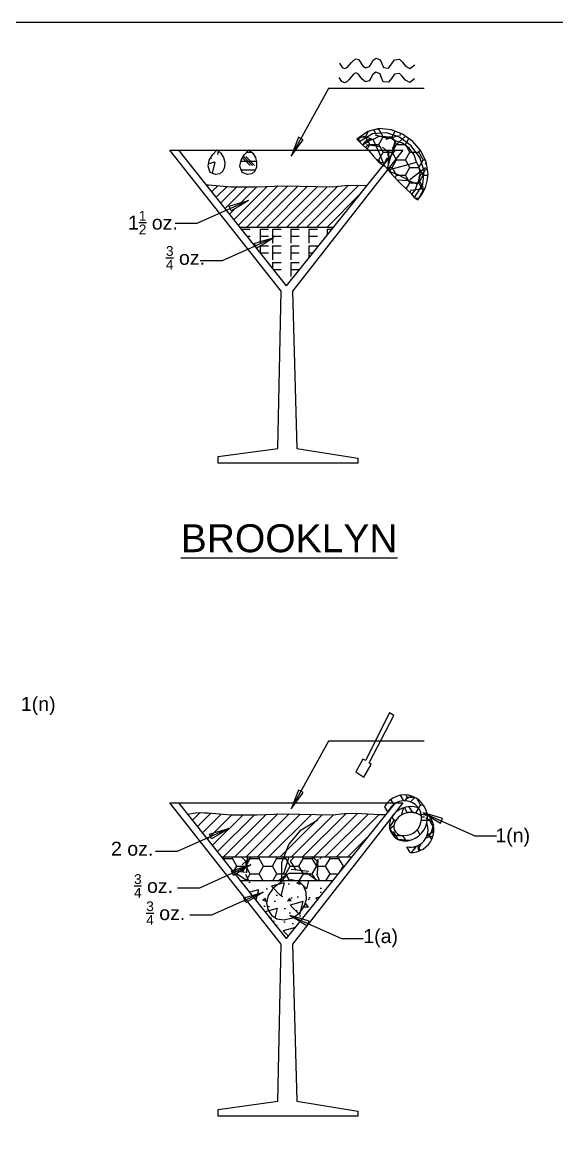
# Model space of a CAD drawing. Header units: metres. Extents: x 0 to 16.5, y 0 to 11.5.
# Drawn here: x 9.614 to 11.527, y 7.565 to 11.546 of the extents above; entities that cross this region are included whole.
import ezdxf

# ---------------------------------------------------------------- set-up
doc = ezdxf.new("R2010")
doc.units = ezdxf.units.M
for name, color, linetype in [('amer picon', 5, 'Continuous'), ('bourbon - whiskey', 35, 'Continuous'), ('french (dry) vermouth', 160, 'Continuous'), ('lemon juice', 51, 'Continuous'), ('maraschino', 18, 'Continuous')]:
    doc.layers.add(name, color=color, linetype=linetype)
doc.styles.get("Standard").update_dxf_attribs({"font": 'arial.ttf'})
pattern_1 = [(228.0128, (0.18288, 0.254), (-2.032001727, -2.28600281), [0.034172, -3.38305]), (184.9697, (0.16002, 0.2286), (3.048004931, 0.2539982075), [0.0586405, -5.8054]), (132.5104, (0.1016, 0.22352), (2.539998152, -2.79400273), [0.0413482, -4.09347]), (267.2737, (0.00254, 0.16002), (0.253998897, 5.079998365), [0.0534005, -5.28664]), (292.8337, (0, 0.10668), (-1.270003606, 3.048001733), [0.0523634, -5.18398]), (357.2737, (0.02032, 0.05842), (-5.079998365, 0.253998897), [0.0534005, -5.28664]), (37.6942, (0.07366, 0.05588), (-3.302002086, -2.5399977357), [0.0706194, -6.99131]), (72.2553, (0.12954, 0.09906), (1.7780035565, 5.5880016206), [0.066672, -6.60053]), (121.4296, (0.14986, 0.16256), (-2.0320005235, 3.301996116), [0.0535813, -5.30455]), (175.2364, (0.12192, 0.20828), (2.793997805, -0.253997616), [0.0611713, -2.99739]), (222.3974, (0.06096, 0.21336), (-3.0480000917, -2.793996365), [0.0791078, -7.83168]), (138.8141, (0.254, 0.15748), (-1.777998867, 1.523997656), [0.0270005, -2.67306]), (171.4692, (0.23368, 0.17526), (3.30199496, -0.50800128), [0.0513682, -5.08546]), (225, (0.18288, 0.18288), (-5e-17, -0.2539998), [0.035921, -0.323289]), (203.1986, (0.1651, 0.21336), (1.27000428, 0.50800223), [0.019344, -1.91506]), (291.8014, (0.14732, 0.20574), (-0.25400018, 0.76200049), [0.0273566, -1.34048]), (30.9638, (0.15748, 0.18034), (0.7619992, 0.5080004), [0.044432, -1.43663]), (161.5651, (0.19558, 0.2032), (0.50800023, -0.25399962), [0.0321287, -0.77109]), (16.3895, (0, 0.20574), (2.540001401, 0.761998415), [0.0450088, -4.45588]), (70.3462, (0.04318, 0.21844), (-1.015997169, -2.793996049), [0.03776, -3.73822]), (293.1986, (0.19558, 0.254), (-0.50800223, 1.27000428), [0.038688, -1.89572]), (343.6105, (0.21082, 0.21844), (-2.540001401, 0.761998415), [0.0450088, -4.45588]), (339.444, (0, 0.04826), (-1.270001576, 0.507999384), [0.0434035, -2.12677]), (294.7751, (0.04064, 0.03302), (-1.26999704, 2.793998703), [0.0363672, -3.60036]), (66.8014, (0.19812, 0), (0.50800223, 1.27000428), [0.038688, -1.89572]), (17.354, (0.21336, 0.03556), (-3.302000178, -1.015998468), [0.0425783, -4.21524]), (69.444, (0.07366, 0), (-0.507999384, -1.270001576), [0.0217018, -2.14848]), (101.3099, (0.18288, 0), (-0.25399875, 1.01599675), [0.0129515, -1.2822]), (165.9638, (0.18034, 0.0127), (0.76200054, -0.25399956), [0.0523634, -0.994905]), (186.009, (0.12954, 0.0254), (2.539996254, 0.253999407), [0.0485267, -4.80414]), (303.6901, (0.15748, 0.15748), (-0.2540001, 0.5079995), [0.0366324, -0.879178]), (353.1572, (0.1778, 0.127), (4.3180017857, -0.508002275), [0.0639557, -6.3316]), (60.9454, (0.2413, 0.11938), (-1.015997637, -1.77799576), [0.0261508, -2.58894]), (90, (0.254, 0.14224), (-0.254, 0.254), [0.01524, -0.23876]), (120.2564, (0.12446, 0.03302), (1.015997847, -1.777999103), [0.0352867, -3.49339]), (48.0128, (0.10668, 0.0635), (2.032001727, 2.28600281), [0.0683443, -3.34888]), (0, (0.1524, 0.1143), (0.254, 0.254), [0.06604, -0.18796]), (325.3048, (0.21844, 0.1143), (-2.539995599, 1.778000169), [0.040161, -3.97593]), (254.0546, (0.25146, 0.09144), (-0.25400065, -1.01600242), [0.036983, -1.81217]), (207.646, (0.2413, 0.05588), (-4.825998305, -2.5400015975), [0.0602145, -5.96125]), (175.4261, (0.18796, 0.02794), (-3.3020007605, 0.253998771), [0.063703, -6.30658]), (175.4261, (0.18796, 0.02794), (-3.3020007605, 0.253998771), [0.063703, -6.30658])]

# ---------------------------------------------------------------- blocks, each defined once
blk = doc.blocks.new('A$C7EF233EF')
for points in [[(0.26617, 0.17318), (0.25609, 0.17746), (0.23156, 0.13265), (0.26064, 0.11371), (0.28679, 0.15847), (0.27865, 0.16498), (0.368, 0.33414), (0.35152, 0.34446), (0.26617, 0.17318)], [(0.02632, 0.06722), (0.01313, 0.03364), (0, 0), (0.02132, 0.02912), (0.0426, 0.05826), (0.03446, 0.06276), (0.02632, 0.06722)], [(0.02632, 0.06722), (0.01313, 0.03364), (0, 0), (0.02132, 0.02912), (0.0426, 0.05826), (0.03446, 0.06276), (0.02632, 0.06722)]]:
    blk.add_lwpolyline(points, close=True)
blk.add_lwpolyline([(0.47635, 0.24257), (0.13309, 0.24257), (0, 0)])
blk = doc.blocks.new('A$C17891CB8')
for points in [[(0, 0), (0.001, 0.06819), (0.0256, 0.13222), (0.0697, 0.18533), (0.1289, 0.22087)], [(0, 0), (-0.0306, -0.02332), (-0.048, -0.04942), (-0.0539, -0.07585), (-0.0497, -0.10026), (-0.0368, -0.12028), (-0.0169, -0.13352), (0.0087, -0.13759), (0.0384, -0.1301), (0.064, -0.11257), (0.0807, -0.0893), (0.0887, -0.06331), (0.0879, -0.03771), (0.0785, -0.01546), (0.0607, 0.00027), (0.0345, 0.00645), (0, 0)]]:
    blk.add_lwpolyline(points)
blk = doc.blocks.new('A$C3C0D392B')
blk.add_lwpolyline([(0, 0), (-0.18425, -0.0829), (-0.26258, -0.0829)])
blk.add_lwpolyline([(-0.06532, -0.02941), (-0.06912, -0.02084), (-0.03455, -0.01042), (0, 0), (-0.0307, -0.01893), (-0.06147, -0.03788), (-0.06532, -0.02941)], close=True)
blk = doc.blocks.new('A$C289B61D0')
for points in [[(0.18923, 0.79742), (0.199, 0.78245), (0.20806, 0.77823), (0.21658, 0.78174), (0.22477, 0.78999), (0.23274, 0.80003), (0.24072, 0.80877), (0.24886, 0.81332), (0.25737, 0.81061), (0.26345, 0.80209), (0.27202, 0.78918), (0.28315, 0.78077), (0.29693, 0.78549), (0.30251, 0.79499), (0.31, 0.80774), (0.32069, 0.81538), (0.33577, 0.80963), (0.34093, 0.79607), (0.34662, 0.78159), (0.36518, 0.77985), (0.37613, 0.79385), (0.38688, 0.80931), (0.40488, 0.81175), (0.41368, 0.80263), (0.42622, 0.78685), (0.44156, 0.77854), (0.45887, 0.792)], [(0.45838, 0.74121), (0.44108, 0.72782), (0.42572, 0.73606), (0.41313, 0.75191), (0.40434, 0.76102), (0.38633, 0.75857), (0.37565, 0.74311), (0.36469, 0.72911), (0.34613, 0.7308), (0.34038, 0.74528), (0.33523, 0.75891), (0.32015, 0.76466), (0.30945, 0.757), (0.30197, 0.74425), (0.29644, 0.73477), (0.28266, 0.73004), (0.27154, 0.73845), (0.26291, 0.75131), (0.25683, 0.75982), (0.24831, 0.76254), (0.24023, 0.75803), (0.23226, 0.74925), (0.22423, 0.73927), (0.21609, 0.73102), (0.20751, 0.72749), (0.19845, 0.73173), (0.18874, 0.7467)], [(0.493, 0.70731), (0.14973, 0.70731), (0.0167, 0.46474)]]:
    blk.add_lwpolyline(points)
blk.add_lwpolyline([(0.04297, 0.53202), (0.02983, 0.49838), (0.0167, 0.46474), (0.03797, 0.49393), (0.0593, 0.52306), (0.05116, 0.52757), (0.04297, 0.53202)], close=True)
blk = doc.blocks.new('A$C7B8D303F')
for points in [[(0.2853, -0.0037), (0.3125, 0.0004), (0.3049, 0.0528), (0.2878, 0.1016), (0.263, 0.1453), (0.2321, 0.1825), (0.161, 0.2331), (0.0774, 0.261), (-0.0118, 0.267), (-0.1, 0.2518), (-0.18, 0.2161), (-0.2453, 0.1607), (-0.2886, 0.0861), (-0.3033, -0.0068), (-0.2765, -0.0062)], [(0.2853, -0.0037), (0.2599, 0.1024), (0.1957, 0.1779), (0.1058, 0.2229), (0.003, 0.2376), (-0.0996, 0.2219), (-0.189, 0.176), (-0.2524, 0.0999), (-0.2765, -0.0062)], [(-0.1029, 0.1807), (-0.1436, 0.1706), (-0.1807, 0.1468), (-0.2083, 0.113), (-0.2208, 0.0732)], [(0.1139, 0.1816), (0.0632, 0.2071), (0.0047, 0.2155), (-0.0533, 0.2067), (-0.1029, 0.1807)], [(-0.1029, 0.1807), (-0.0515, 0.0905), (0, 0)], [(0.0107, -0.0014), (0.0625, 0.09), (0.1139, 0.1816)], [(0.2297, 0.0752), (0.2157, 0.114), (0.1889, 0.147), (0.1535, 0.1709), (0.1139, 0.1816)], [(-0.2208, 0.0732), (-0.2375, 0.0586), (-0.2461, 0.0382), (-0.2482, 0.0153), (-0.2451, -0.0071)], [(-0.0285, -0.0005), (-0.1226, 0.0395), (-0.2208, 0.0732)], [(-0.0285, -0.0005), (0, 0)], [(0.0107, -0.0014), (0, 0)], [(0.2297, 0.0752), (0.1821, 0.0558), (0.131, 0.0401), (0.081, 0.0232), (0.0368, -0.0001), (0.0343, -0.0051)], [(0.2539, -0.0028), (0.2507, 0.0394), (0.2297, 0.0752)], [(-0.2765, -0.0062), (-0.2451, -0.0071)], [(-0.2451, -0.0071), (-0.1917, -0.0037), (-0.1361, -0.0071), (-0.082, -0.0096), (-0.0319, -0.0036), (-0.0285, -0.0005)], [(0.0107, -0.0014), (0.0343, -0.0051)], [(0.0343, -0.0051), (0.1439, -0.0066), (0.2539, -0.0028)], [(0.2853, -0.0037), (0.2539, -0.0028)]]:
    blk.add_lwpolyline(points)

msp = doc.modelspace()

# ---------------------------------------------------------------- hatches: boundary and pattern name
h = msp.add_hatch()
h.set_pattern_fill('TRIANG', color=256, scale=0.01, angle=135, style=0)
h.paths.add_polyline_path([(10.3377, 11.0275), (10.3386, 11.0445), (10.3344, 11.062), (10.3252, 11.0775), (10.3115, 11.0884), (10.3108, 11.0884), (10.2957, 11.0724), (10.2836, 11.0524), (10.2791, 11.0305), (10.2865, 11.0082), (10.3063, 11.0011), (10.3216, 11.0035), (10.332, 11.0131)])
at = {"layer": 'amer picon'}
h = msp.add_hatch(dxfattribs=at)
h.set_pattern_fill('CORK', color=256, scale=0.01, style=0)
h.set_pattern_definition([(0, (0, 0), (0, 0.03175), []), (135, (0.015875, -0.015875), (-0.06350003, -0.06350003), [0.0449013, -0.0449013]), (135, (0.02381, -0.015875), (-0.06350003, -0.06350003), [0.0449013, -0.0449013]), (135, (0.03175, -0.015875), (-0.06350003, -0.06350003), [0.0449013, -0.0449013])])
h.paths.add_polyline_path([(10.452, 11.0275), (10.4527, 11.0445), (10.4486, 11.062), (10.4394, 11.0775), (10.4256, 11.0884), (10.4249, 11.0884), (10.4098, 11.0724), (10.3977, 11.0524), (10.3933, 11.0305), (10.4008, 11.0082), (10.4207, 11.0011), (10.4359, 11.0035), (10.4463, 11.0131)])
at = {"layer": 'bourbon - whiskey'}
h = msp.add_hatch(dxfattribs=at)
h.set_pattern_fill('ANSI31', color=256, scale=0.008, style=0)
h.paths.add_polyline_path([(10.4237, 10.9079), (10.393, 10.8889), (10.3622, 10.87), (10.3583, 10.8785), (10.3456, 10.8727), (10.3931, 10.8126), (10.7286, 10.8126), (10.8472, 10.9608), (10.81, 10.963), (10.7681, 10.9614), (10.7259, 10.9567), (10.5478, 10.9606), (10.4549, 10.9566), (10.3613, 10.9567), (10.2801, 10.9633), (10.2732, 10.9641), (10.3456, 10.8727), (10.3583, 10.8785), (10.3546, 10.887), (10.3891, 10.8974)])
h = msp.add_hatch(dxfattribs=at)
h.set_pattern_fill('ANSI31', color=256, scale=0.009, style=0)
h.paths.add_polyline_path([(10.9153, 8.7078), (10.893, 8.7087), (10.8093, 8.7136), (10.7674, 8.712), (10.7252, 8.7073), (10.5471, 8.7113), (10.4542, 8.7072), (10.3606, 8.7073), (10.2794, 8.7139), (10.2666, 8.7147), (10.2536, 8.7155), (10.2341, 8.7139), (10.2066, 8.7102), (10.3282, 8.5566), (10.7942, 8.5566)])
at = {"layer": 'french (dry) vermouth'}
h = msp.add_hatch(dxfattribs=at)
h.set_pattern_fill('F', color=256, scale=0.5, style=0, pattern_type=2)
h.set_pattern_definition([(0, (0.465, 0.04), (0, 0.5), [0.03, -0.47]), (270, (0.465, 0.065), (0.5, -9e-17), [0.05, -0.45]), (0, (0.465, 0.065), (0, 0.5), [0.03, -0.47]), (0, (0.465, 0.1), (0, 0.5), [0.03, -0.47]), (270, (0.465, 0.125), (0.5, -9e-17), [0.05, -0.45]), (0, (0.465, 0.125), (0, 0.5), [0.03, -0.47]), (0, (0.465, 0.16), (0, 0.5), [0.03, -0.47]), (270, (0.465, 0.185), (0.5, -9e-17), [0.05, -0.45]), (0, (0.465, 0.185), (0, 0.5), [0.03, -0.47]), (0, (0.465, 0.22), (0, 0.5), [0.03, -0.47]), (270, (0.465, 0.245), (0.5, -9e-17), [0.05, -0.45]), (0, (0.465, 0.245), (0, 0.5), [0.03, -0.47]), (0, (0.465, 0.28), (0, 0.5), [0.03, -0.47]), (270, (0.465, 0.305), (0.5, -9e-17), [0.05, -0.45]), (0, (0.465, 0.305), (0, 0.5), [0.03, -0.47]), (0, (0.465, 0.34), (0, 0.5), [0.03, -0.47]), (270, (0.465, 0.365), (0.5, -9e-17), [0.05, -0.45]), (0, (0.465, 0.365), (0, 0.5), [0.03, -0.47]), (270, (0.465, 0.425), (0.5, -9e-17), [0.05, -0.45]), (0, (0.4, 0.04), (0, 0.5), [0.03, -0.47]), (270, (0.4, 0.065), (0.5, -9e-17), [0.05, -0.45]), (0, (0.4, 0.065), (0, 0.5), [0.03, -0.47]), (0, (0.4, 0.1), (0, 0.5), [0.03, -0.47]), (270, (0.4, 0.125), (0.5, -9e-17), [0.05, -0.45]), (0, (0.4, 0.125), (0, 0.5), [0.03, -0.47]), (0, (0.4, 0.16), (0, 0.5), [0.03, -0.47]), (270, (0.4, 0.185), (0.5, -9e-17), [0.05, -0.45]), (0, (0.4, 0.185), (0, 0.5), [0.03, -0.47]), (0, (0.4, 0.22), (0, 0.5), [0.03, -0.47]), (270, (0.4, 0.245), (0.5, -9e-17), [0.05, -0.45]), (0, (0.4, 0.245), (0, 0.5), [0.03, -0.47]), (0, (0.4, 0.28), (0, 0.5), [0.03, -0.47]), (270, (0.4, 0.305), (0.5, -9e-17), [0.05, -0.45]), (0, (0.4, 0.305), (0, 0.5), [0.03, -0.47]), (0, (0.4, 0.34), (0, 0.5), [0.03, -0.47]), (270, (0.4, 0.365), (0.5, -9e-17), [0.05, -0.45]), (0, (0.4, 0.365), (0, 0.5), [0.03, -0.47]), (270, (0.4, 0.425), (0.5, -9e-17), [0.05, -0.45]), (0, (0.335, 0.04), (0, 0.5), [0.03, -0.47]), (270, (0.335, 0.065), (0.5, -9e-17), [0.05, -0.45]), (0, (0.335, 0.065), (0, 0.5), [0.03, -0.47]), (0, (0.335, 0.1), (0, 0.5), [0.03, -0.47]), (270, (0.335, 0.125), (0.5, -9e-17), [0.05, -0.45]), (0, (0.335, 0.125), (0, 0.5), [0.03, -0.47]), (0, (0.335, 0.16), (0, 0.5), [0.03, -0.47]), (270, (0.335, 0.185), (0.5, -9e-17), [0.05, -0.45]), (0, (0.335, 0.185), (0, 0.5), [0.03, -0.47]), (0, (0.335, 0.22), (0, 0.5), [0.03, -0.47]), (270, (0.335, 0.245), (0.5, -9e-17), [0.05, -0.45]), (0, (0.335, 0.245), (0, 0.5), [0.03, -0.47]), (0, (0.335, 0.28), (0, 0.5), [0.03, -0.47]), (270, (0.335, 0.305), (0.5, -9e-17), [0.05, -0.45]), (0, (0.335, 0.305), (0, 0.5), [0.03, -0.47]), (0, (0.335, 0.34), (0, 0.5), [0.03, -0.47]), (270, (0.335, 0.365), (0.5, -9e-17), [0.05, -0.45]), (0, (0.335, 0.365), (0, 0.5), [0.03, -0.47]), (270, (0.335, 0.425), (0.5, -9e-17), [0.05, -0.45]), (0, (0.27, 0.04), (0, 0.5), [0.03, -0.47]), (270, (0.27, 0.065), (0.5, -9e-17), [0.05, -0.45]), (0, (0.27, 0.065), (0, 0.5), [0.03, -0.47]), (0, (0.27, 0.1), (0, 0.5), [0.03, -0.47]), (270, (0.27, 0.125), (0.5, -9e-17), [0.05, -0.45]), (0, (0.27, 0.125), (0, 0.5), [0.03, -0.47]), (0, (0.27, 0.16), (0, 0.5), [0.03, -0.47]), (270, (0.27, 0.185), (0.5, -9e-17), [0.05, -0.45]), (0, (0.27, 0.185), (0, 0.5), [0.03, -0.47]), (0, (0.27, 0.22), (0, 0.5), [0.03, -0.47]), (270, (0.27, 0.245), (0.5, -9e-17), [0.05, -0.45]), (0, (0.27, 0.245), (0, 0.5), [0.03, -0.47]), (0, (0.27, 0.28), (0, 0.5), [0.03, -0.47]), (270, (0.27, 0.305), (0.5, -9e-17), [0.05, -0.45]), (0, (0.27, 0.305), (0, 0.5), [0.03, -0.47]), (0, (0.27, 0.34), (0, 0.5), [0.03, -0.47]), (270, (0.27, 0.365), (0.5, -9e-17), [0.05, -0.45]), (0, (0.27, 0.365), (0, 0.5), [0.03, -0.47]), (270, (0.27, 0.425), (0.5, -9e-17), [0.05, -0.45]), (0, (0.205, 0.04), (0, 0.5), [0.03, -0.47]), (270, (0.205, 0.065), (0.5, -9e-17), [0.05, -0.45]), (0, (0.205, 0.065), (0, 0.5), [0.03, -0.47]), (0, (0.205, 0.1), (0, 0.5), [0.03, -0.47]), (270, (0.205, 0.125), (0.5, -9e-17), [0.05, -0.45]), (0, (0.205, 0.125), (0, 0.5), [0.03, -0.47]), (0, (0.205, 0.16), (0, 0.5), [0.03, -0.47]), (270, (0.205, 0.185), (0.5, -9e-17), [0.05, -0.45]), (0, (0.205, 0.185), (0, 0.5), [0.03, -0.47]), (0, (0.205, 0.22), (0, 0.5), [0.03, -0.47]), (270, (0.205, 0.245), (0.5, -9e-17), [0.05, -0.45]), (0, (0.205, 0.245), (0, 0.5), [0.03, -0.47]), (0, (0.205, 0.28), (0, 0.5), [0.03, -0.47]), (270, (0.205, 0.305), (0.5, -9e-17), [0.05, -0.45]), (0, (0.205, 0.305), (0, 0.5), [0.03, -0.47]), (0, (0.205, 0.34), (0, 0.5), [0.03, -0.47]), (270, (0.205, 0.365), (0.5, -9e-17), [0.05, -0.45]), (0, (0.205, 0.365), (0, 0.5), [0.03, -0.47]), (270, (0.205, 0.425), (0.5, -9e-17), [0.05, -0.45]), (0, (0.14, 0.04), (0, 0.5), [0.03, -0.47]), (270, (0.14, 0.065), (0.5, -9e-17), [0.05, -0.45]), (0, (0.14, 0.065), (0, 0.5), [0.03, -0.47]), (0, (0.14, 0.1), (0, 0.5), [0.03, -0.47]), (270, (0.14, 0.125), (0.5, -9e-17), [0.05, -0.45]), (0, (0.14, 0.125), (0, 0.5), [0.03, -0.47]), (0, (0.14, 0.16), (0, 0.5), [0.03, -0.47]), (270, (0.14, 0.185), (0.5, -9e-17), [0.05, -0.45]), (0, (0.14, 0.185), (0, 0.5), [0.03, -0.47]), (0, (0.14, 0.22), (0, 0.5), [0.03, -0.47]), (270, (0.14, 0.245), (0.5, -9e-17), [0.05, -0.45]), (0, (0.14, 0.245), (0, 0.5), [0.03, -0.47]), (0, (0.14, 0.28), (0, 0.5), [0.03, -0.47]), (270, (0.14, 0.305), (0.5, -9e-17), [0.05, -0.45]), (0, (0.14, 0.305), (0, 0.5), [0.03, -0.47]), (0, (0.14, 0.34), (0, 0.5), [0.03, -0.47]), (270, (0.14, 0.365), (0.5, -9e-17), [0.05, -0.45]), (0, (0.14, 0.365), (0, 0.5), [0.03, -0.47]), (270, (0.14, 0.425), (0.5, -9e-17), [0.05, -0.45]), (0, (0.075, 0.04), (0, 0.5), [0.03, -0.47]), (270, (0.075, 0.065), (0.5, -9e-17), [0.05, -0.45]), (0, (0.075, 0.065), (0, 0.5), [0.03, -0.47]), (0, (0.075, 0.1), (0, 0.5), [0.03, -0.47]), (270, (0.075, 0.125), (0.5, -9e-17), [0.05, -0.45]), (0, (0.075, 0.125), (0, 0.5), [0.03, -0.47]), (0, (0.075, 0.16), (0, 0.5), [0.03, -0.47]), (270, (0.075, 0.185), (0.5, -9e-17), [0.05, -0.45]), (0, (0.075, 0.185), (0, 0.5), [0.03, -0.47]), (0, (0.075, 0.22), (0, 0.5), [0.03, -0.47]), (270, (0.075, 0.245), (0.5, -9e-17), [0.05, -0.45]), (0, (0.075, 0.245), (0, 0.5), [0.03, -0.47]), (0, (0.075, 0.28), (0, 0.5), [0.03, -0.47]), (270, (0.075, 0.305), (0.5, -9e-17), [0.05, -0.45]), (0, (0.075, 0.305), (0, 0.5), [0.03, -0.47]), (0, (0.075, 0.34), (0, 0.5), [0.03, -0.47]), (270, (0.075, 0.365), (0.5, -9e-17), [0.05, -0.45]), (0, (0.075, 0.365), (0, 0.5), [0.03, -0.47]), (270, (0.075, 0.425), (0.5, -9e-17), [0.05, -0.45]), (0, (0.01, 0.04), (0, 0.5), [0.03, -0.47]), (270, (0.01, 0.065), (0.5, -9e-17), [0.05, -0.45]), (0, (0.01, 0.065), (0, 0.5), [0.03, -0.47]), (0, (0.01, 0.1), (0, 0.5), [0.03, -0.47]), (270, (0.01, 0.125), (0.5, -9e-17), [0.05, -0.45]), (0, (0.01, 0.125), (0, 0.5), [0.03, -0.47]), (0, (0.01, 0.16), (0, 0.5), [0.03, -0.47]), (270, (0.01, 0.185), (0.5, -9e-17), [0.05, -0.45]), (0, (0.01, 0.185), (0, 0.5), [0.03, -0.47]), (0, (0.01, 0.22), (0, 0.5), [0.03, -0.47]), (270, (0.01, 0.245), (0.5, -9e-17), [0.05, -0.45]), (0, (0.01, 0.245), (0, 0.5), [0.03, -0.47]), (0, (0.01, 0.28), (0, 0.5), [0.03, -0.47]), (270, (0.01, 0.305), (0.5, -9e-17), [0.05, -0.45]), (0, (0.01, 0.305), (0, 0.5), [0.03, -0.47]), (0, (0.01, 0.34), (0, 0.5), [0.03, -0.47]), (270, (0.01, 0.365), (0.5, -9e-17), [0.05, -0.45]), (0, (0.01, 0.365), (0, 0.5), [0.03, -0.47]), (270, (0.01, 0.425), (0.5, -9e-17), [0.05, -0.45])])
h.paths.add_polyline_path([(10.3931, 10.8126), (10.5599, 10.602), (10.7286, 10.8126)])
at = {"layer": 'lemon juice'}
h = msp.add_hatch(dxfattribs=at)
h.set_pattern_fill('HONEY', color=256, scale=0.01, style=0)
h.paths.add_polyline_path([(11.0079, 10.9302), (11.0219, 10.946), (11.0273, 10.966), (11.0038, 10.9762), (10.9804, 10.9889), (10.9569, 11.0009), (10.9332, 11.0085), (10.9305, 11.0076), (10.9682, 10.968)], flags=16)
h.paths.add_polyline_path([(10.9743, 11.0308), (10.9236, 11.0174), (10.9305, 11.0076), (10.9332, 11.0085), (10.9569, 11.0009), (10.9804, 10.9889), (11.0038, 10.9762), (11.0273, 10.966), (11.0363, 10.9845), (11.0387, 11.0056), (11.0349, 11.0265), (11.0249, 11.0444)], flags=16)
h.paths.add_polyline_path([(11.0249, 11.0444), (11.0163, 11.0714), (10.9989, 11.0951), (10.9755, 11.1128), (10.9489, 11.1214), (10.9395, 11.0884), (10.9495, 11.0884), (10.9757, 11.0884), (10.922, 11.0195), (10.9236, 11.0174), (10.9743, 11.0308)], flags=16)
h.paths.add_polyline_path([(10.9097, 11.1373), (10.888, 11.1353), (10.8695, 11.1259), (10.8873, 11.0884), (10.9395, 11.0884), (10.9489, 11.1214), (10.9311, 11.1324)], flags=16)
h.paths.add_polyline_path([(10.934, 11.0691), (10.9204, 11.0217), (10.922, 11.0195), (10.9757, 11.0884), (10.9495, 11.0884)], flags=16)
h.paths.add_polyline_path([(10.9347, 11.0716), (10.934, 11.0691), (10.9495, 11.0884), (10.9395, 11.0884)], flags=16)
h.paths.add_polyline_path([(10.8873, 11.0884), (10.8917, 11.0791), (10.9082, 11.0369), (10.934, 11.0691), (10.9347, 11.0716), (10.9395, 11.0884)], flags=16)
h.paths.add_polyline_path([(10.8884, 11.0475), (10.9056, 11.0337), (10.9082, 11.0369), (10.8917, 11.0791), (10.8873, 11.0884), (10.8524, 11.0884), (10.8704, 11.0677)], flags=16)
h.paths.add_polyline_path([(10.8482, 11.1227), (10.8393, 11.1155), (10.8324, 11.1066), (10.8522, 11.0887), (10.8524, 11.0884), (10.8873, 11.0884), (10.8695, 11.1259), (10.8584, 11.1268)], flags=16)
h.paths.add_polyline_path([(10.8584, 11.1268), (10.8695, 11.1259), (10.888, 11.1353), (10.9097, 11.1373), (10.9311, 11.1324), (10.9489, 11.1214), (10.9755, 11.1128), (10.9989, 11.0951), (11.0163, 11.0714), (11.0249, 11.0444), (11.0349, 11.0265), (11.0387, 11.0056), (11.0363, 10.9845), (11.0273, 10.966), (11.0219, 10.946), (11.0079, 10.9302), (11.0186, 10.9186), (11.0475, 10.9647), (11.0521, 11.0139), (11.0368, 11.0617), (11.0061, 11.1035), (10.9648, 11.1346), (10.9172, 11.1504), (10.868, 11.1465), (10.8217, 11.1181), (10.8324, 11.1066), (10.8393, 11.1155), (10.8482, 11.1227)], flags=17)
h.paths.add_polyline_path([(10.868, 11.1465), (10.9172, 11.1504), (10.9648, 11.1346), (11.0061, 11.1035), (11.0368, 11.0617), (11.0521, 11.0139), (11.0475, 10.9647), (11.0186, 10.9186), (11.0295, 10.9104), (11.0456, 10.9314), (11.057, 10.9545), (11.0639, 10.9786), (11.0664, 11.0026), (11.0596, 11.0456), (11.0404, 11.0851), (11.0115, 11.119), (10.9753, 11.1451), (10.9346, 11.1612), (10.8921, 11.1652), (10.8504, 11.1546), (10.8122, 11.1274), (10.8217, 11.1181)])
h = msp.add_hatch(dxfattribs=at)
h.set_pattern_fill('GRAVEL', color=256, scale=0.01, style=0)
h.set_pattern_definition(pattern_1)
h.paths.add_polyline_path([(11.0061, 11.1035), (11.0368, 11.0617), (11.0521, 11.0139), (11.0475, 10.9647), (11.0186, 10.9186), (11.0295, 10.9104), (11.0456, 10.9314), (11.057, 10.9545), (11.0639, 10.9786), (11.0664, 11.0026), (11.0596, 11.0456), (11.0404, 11.0851), (11.0115, 11.119), (10.9753, 11.1451), (10.9346, 11.1612), (10.8921, 11.1652), (10.8504, 11.1546), (10.8122, 11.1274), (10.8217, 11.1181), (10.868, 11.1465), (10.9172, 11.1504), (10.9648, 11.1346)])
h.paths.add_polyline_path([(10.9648, 11.1346), (10.9172, 11.1504), (10.868, 11.1465), (10.8217, 11.1181), (10.8324, 11.1066), (10.8393, 11.1155), (10.8482, 11.1227), (10.8584, 11.1268), (10.8695, 11.1259), (10.888, 11.1353), (10.9097, 11.1373), (10.9311, 11.1324), (10.9489, 11.1214), (10.9755, 11.1128), (10.9989, 11.0951), (11.0163, 11.0714), (11.0249, 11.0444), (11.0349, 11.0265), (11.0387, 11.0056), (11.0363, 10.9845), (11.0273, 10.966), (11.0219, 10.946), (11.0079, 10.9302), (11.0186, 10.9186), (11.0475, 10.9647), (11.0521, 11.0139), (11.0368, 11.0617), (11.0061, 11.1035)], flags=17)
h.paths.add_polyline_path([(10.8873, 11.0884), (10.8695, 11.1259), (10.8584, 11.1268), (10.8482, 11.1227), (10.8393, 11.1155), (10.8324, 11.1066), (10.8522, 11.0887), (10.8524, 11.0884)], flags=16)
h.paths.add_polyline_path([(10.8704, 11.0677), (10.8884, 11.0475), (10.9056, 11.0337), (10.9082, 11.0369), (10.8917, 11.0791), (10.8873, 11.0884), (10.8524, 11.0884)], flags=16)
h.paths.add_polyline_path([(10.9097, 11.1373), (10.888, 11.1353), (10.8695, 11.1259), (10.8873, 11.0884), (10.9395, 11.0884), (10.9489, 11.1214), (10.9311, 11.1324)], flags=16)
h.paths.add_polyline_path([(10.934, 11.0691), (10.9347, 11.0716), (10.9395, 11.0884), (10.8873, 11.0884), (10.8917, 11.0791), (10.9082, 11.0369)], flags=16)
h.paths.add_polyline_path([(10.934, 11.0691), (10.9082, 11.0369), (10.9103, 11.0316), (10.9204, 11.0217)], flags=16)
h.paths.add_polyline_path([(10.9757, 11.0884), (10.9495, 11.0884), (10.934, 11.0691), (10.9204, 11.0217), (10.922, 11.0195)], flags=16)
h.paths.add_polyline_path([(10.9757, 11.0884), (10.922, 11.0195), (10.9236, 11.0174), (10.9743, 11.0308), (11.0249, 11.0444), (11.0163, 11.0714), (10.9989, 11.0951), (10.9755, 11.1128), (10.9489, 11.1214), (10.9395, 11.0884), (10.9495, 11.0884)], flags=16)
h.paths.add_polyline_path([(10.9236, 11.0174), (10.9305, 11.0076), (10.9332, 11.0085), (10.9569, 11.0009), (10.9804, 10.9889), (11.0038, 10.9762), (11.0273, 10.966), (11.0363, 10.9845), (11.0387, 11.0056), (11.0349, 11.0265), (11.0249, 11.0444), (10.9743, 11.0308)], flags=16)
h.paths.add_polyline_path([(10.9804, 10.9889), (10.9569, 11.0009), (10.9332, 11.0085), (10.9305, 11.0076), (10.9682, 10.968), (11.0079, 10.9302), (11.0219, 10.946), (11.0273, 10.966), (11.0038, 10.9762)], flags=16)
h = msp.add_hatch(dxfattribs=at)
h.set_pattern_fill('HONEY', color=256, scale=0.01, style=0)
h.set_pattern_definition([(0, (6.51563, -2.338), (0.047625, 0.0274963), [0.03175, -0.0635]), (120, (6.51563, -2.338), (-0.047624994, 0.02749631), [0.03175, -0.0635]), (60, (6.51563, -2.338), (6e-09, 0.05499261), [-0.0635, 0.03175])])
h.paths.add_polyline_path([(10.9201, 8.7504), (10.9495, 8.7504), (10.9518, 8.7504, -1.440995), (10.967, 8.6347, -0.408592), (10.9452, 8.6737, -0.51898), (11.0428, 8.7027, 0.131666), (11.0309, 8.7327, 0.30241), (10.9429, 8.7083), (10.9376, 8.7016, 0.024062), (10.9334, 8.6949, 0.512754), (10.9788, 8.6136, 1.582324)])
h.paths.add_polyline_path([(10.9474, 8.7479), (10.9495, 8.7504), (10.9201, 8.7504, 0.052304), (10.9102, 8.7364), (10.9217, 8.7158), (10.9224, 8.7167, -0.164857)])
h.paths.add_polyline_path([(11.0624, 8.7136, -0.113106), (11.0621, 8.6768, -0.604766), (10.9902, 8.5932), (11.002, 8.5721, 0.688562)])
h = msp.add_hatch(dxfattribs=at)
h.set_pattern_fill('GRAVEL', color=256, scale=0.01, style=0)
h.set_pattern_definition([(228.0128, (6.69851, -2.084), (-2.032001727, -2.28600281), [0.034172, -3.38305]), (184.9697, (6.675649, -2.1094), (3.048004931, 0.253998208), [0.0586405, -5.8054]), (132.5104, (6.617229, -2.11448), (2.539998152, -2.79400273), [0.041348, -4.09347]), (267.2737, (6.518169, -2.17798), (0.253998897, 5.079998365), [0.0534005, -5.28664]), (292.8337, (6.515629, -2.23132), (-1.270003606, 3.048001733), [0.0523634, -5.18398]), (357.2737, (6.535949, -2.27958), (-5.079998365, 0.253998897), [0.0534005, -5.28664]), (37.6942, (6.589289, -2.28212), (-3.302002086, -2.539997736), [0.0706194, -6.99131]), (72.2553, (6.645169, -2.23894), (1.7780035565, 5.5880016206), [0.066672, -6.60053]), (121.4296, (6.665489, -2.17544), (-2.032000524, 3.301996116), [0.0535813, -5.30455]), (175.2364, (6.63755, -2.12972), (2.793997805, -0.253997616), [0.0611713, -2.99739]), (222.3974, (6.576589, -2.12464), (-3.048000092, -2.793996365), [0.0791078, -7.83168]), (138.8141, (6.76963, -2.18052), (-1.777998867, 1.523997656), [0.0270005, -2.67306]), (171.4692, (6.749309, -2.16274), (3.30199496, -0.50800128), [0.0513682, -5.08546]), (225, (6.69851, -2.15512), (-5e-17, -0.2539998), [0.035921, -0.323289]), (203.1986, (6.68073, -2.12464), (1.27000428, 0.50800223), [0.019344, -1.91506]), (291.8014, (6.66295, -2.13226), (-0.25400018, 0.7620005), [0.0273566, -1.34048]), (30.9638, (6.67311, -2.15766), (0.7619992, 0.5080004), [0.044432, -1.43663]), (161.5651, (6.71121, -2.1348), (0.50800023, -0.2539996), [0.0321287, -0.77109]), (16.3895, (6.515629, -2.13226), (2.540001401, 0.761998415), [0.0450088, -4.45588]), (70.3462, (6.55881, -2.11956), (-1.01599717, -2.79399605), [0.03776, -3.73822]), (293.1986, (6.71121, -2.084), (-0.50800223, 1.27000428), [0.038688, -1.89572]), (343.6105, (6.726449, -2.11956), (-2.540001401, 0.761998415), [0.0450088, -4.45588]), (339.444, (6.51563, -2.28974), (-1.27000158, 0.50799938), [0.0434035, -2.12677]), (294.7751, (6.55627, -2.30498), (-1.26999704, 2.793998703), [0.036367, -3.60036]), (66.8014, (6.71375, -2.338), (0.50800223, 1.27000428), [0.038688, -1.89572]), (17.354, (6.728989, -2.30244), (-3.302000178, -1.015998468), [0.0425783, -4.21524]), (69.444, (6.58929, -2.338), (-0.50799938, -1.27000158), [0.021702, -2.14848]), (101.3099, (6.69851, -2.338), (-0.25399875, 1.01599675), [0.0129515, -1.2822]), (165.9638, (6.69597, -2.3253), (0.76200054, -0.25399956), [0.0523634, -0.994905]), (186.009, (6.645169, -2.3126), (2.539996254, 0.253999407), [0.0485267, -4.80414]), (303.6901, (6.67311, -2.18052), (-0.2540001, 0.5079995), [0.0366324, -0.879178]), (353.1572, (6.693429, -2.211), (4.318001786, -0.508002275), [0.0639557, -6.3316]), (60.9454, (6.75693, -2.21862), (-1.015997637, -1.77799576), [0.026151, -2.58894]), (90, (6.76963, -2.19576), (-0.254, 0.254), [0.01524, -0.23876]), (120.2564, (6.64009, -2.30498), (1.015997847, -1.777999103), [0.0352867, -3.49339]), (48.0128, (6.62231, -2.2745), (2.032001727, 2.28600281), [0.0683443, -3.34888]), (0, (6.66803, -2.2237), (0.254, 0.254), [0.06604, -0.18796]), (325.3048, (6.734069, -2.2237), (-2.5399956, 1.77800017), [0.040161, -3.97593]), (254.0546, (6.76709, -2.24656), (-0.25400065, -1.01600242), [0.036983, -1.81217]), (207.646, (6.756929, -2.28212), (-4.825998305, -2.540001597), [0.0602145, -5.96125]), (175.4261, (6.703589, -2.31006), (-3.3020007605, 0.253998771), [0.063703, -6.30658]), (175.4261, (6.703589, -2.31006), (-3.3020007605, 0.253998771), [0.063703, -6.30658])])
h.paths.add_polyline_path([(10.9201, 8.7504), (10.9495, 8.7504), (10.9518, 8.7504, -1.440995), (10.967, 8.6347, -0.408592), (10.9452, 8.6737, -0.51898), (11.0428, 8.7027, 0.131666), (11.0309, 8.7327, 0.30241), (10.9429, 8.7083), (10.9376, 8.7016, 0.024062), (10.9334, 8.6949, 0.512754), (10.9788, 8.6136, 1.582324)])
h.paths.add_polyline_path([(10.9474, 8.7479), (10.9495, 8.7504), (10.9201, 8.7504, 0.052304), (10.9102, 8.7364), (10.9217, 8.7158), (10.9224, 8.7167, -0.164857)])
h.paths.add_polyline_path([(11.0624, 8.7136, -0.113106), (11.0621, 8.6768, -0.604766), (10.9902, 8.5932), (11.002, 8.5721, 0.688562)])
h = msp.add_hatch(dxfattribs=at)
h.set_pattern_fill('GRAVEL', color=256, scale=0.01, style=0)
h.set_pattern_definition([(228.0128, (6.69851, -2.084), (-2.032001727, -2.28600281), [0.034172, -3.38305]), (184.9697, (6.675649, -2.1094), (3.048004931, 0.253998208), [0.0586405, -5.8054]), (132.5104, (6.617229, -2.11448), (2.539998152, -2.79400273), [0.041348, -4.09347]), (267.2737, (6.518169, -2.17798), (0.253998897, 5.079998365), [0.0534005, -5.28664]), (292.8337, (6.515629, -2.23132), (-1.270003606, 3.048001733), [0.0523634, -5.18398]), (357.2737, (6.535949, -2.27958), (-5.079998365, 0.253998897), [0.0534005, -5.28664]), (37.6942, (6.589289, -2.28212), (-3.302002086, -2.539997736), [0.0706194, -6.99131]), (72.2553, (6.645169, -2.23894), (1.7780035565, 5.5880016206), [0.066672, -6.60053]), (121.4296, (6.665489, -2.17544), (-2.032000524, 3.301996116), [0.0535813, -5.30455]), (175.2364, (6.63755, -2.12972), (2.793997805, -0.253997616), [0.0611713, -2.99739]), (222.3974, (6.576589, -2.12464), (-3.048000092, -2.793996365), [0.0791078, -7.83168]), (138.8141, (6.76963, -2.18052), (-1.777998867, 1.523997656), [0.0270005, -2.67306]), (171.4692, (6.749309, -2.16274), (3.30199496, -0.50800128), [0.0513682, -5.08546]), (225, (6.69851, -2.15512), (-5e-17, -0.2539998), [0.035921, -0.323289]), (203.1986, (6.68073, -2.12464), (1.27000428, 0.50800223), [0.019344, -1.91506]), (291.8014, (6.66295, -2.13226), (-0.25400018, 0.7620005), [0.0273566, -1.34048]), (30.9638, (6.67311, -2.15766), (0.7619992, 0.5080004), [0.044432, -1.43663]), (161.5651, (6.71121, -2.1348), (0.50800023, -0.2539996), [0.0321287, -0.77109]), (16.3895, (6.515629, -2.13226), (2.540001401, 0.761998415), [0.0450088, -4.45588]), (70.3462, (6.55881, -2.11956), (-1.01599717, -2.79399605), [0.03776, -3.73822]), (293.1986, (6.71121, -2.084), (-0.50800223, 1.27000428), [0.038688, -1.89572]), (343.6105, (6.726449, -2.11956), (-2.540001401, 0.761998415), [0.0450088, -4.45588]), (339.444, (6.51563, -2.28974), (-1.27000158, 0.50799938), [0.0434035, -2.12677]), (294.7751, (6.55627, -2.30498), (-1.26999704, 2.793998703), [0.036367, -3.60036]), (66.8014, (6.71375, -2.338), (0.50800223, 1.27000428), [0.038688, -1.89572]), (17.354, (6.728989, -2.30244), (-3.302000178, -1.015998468), [0.0425783, -4.21524]), (69.444, (6.58929, -2.338), (-0.50799938, -1.27000158), [0.021702, -2.14848]), (101.3099, (6.69851, -2.338), (-0.25399875, 1.01599675), [0.0129515, -1.2822]), (165.9638, (6.69597, -2.3253), (0.76200054, -0.25399956), [0.0523634, -0.994905]), (186.009, (6.645169, -2.3126), (2.539996254, 0.253999407), [0.0485267, -4.80414]), (303.6901, (6.67311, -2.18052), (-0.2540001, 0.5079995), [0.0366324, -0.879178]), (353.1572, (6.693429, -2.211), (4.318001786, -0.508002275), [0.0639557, -6.3316]), (60.9454, (6.75693, -2.21862), (-1.015997637, -1.77799576), [0.026151, -2.58894]), (90, (6.76963, -2.19576), (-0.254, 0.254), [0.01524, -0.23876]), (120.2564, (6.64009, -2.30498), (1.015997847, -1.777999103), [0.0352867, -3.49339]), (48.0128, (6.62231, -2.2745), (2.032001727, 2.28600281), [0.0683443, -3.34888]), (0, (6.66803, -2.2237), (0.254, 0.254), [0.06604, -0.18796]), (325.3048, (6.734069, -2.2237), (-2.5399956, 1.77800017), [0.040161, -3.97593]), (254.0546, (6.76709, -2.24656), (-0.25400065, -1.01600242), [0.036983, -1.81217]), (207.646, (6.756929, -2.28212), (-4.825998305, -2.540001597), [0.0602145, -5.96125]), (175.4261, (6.703589, -2.31006), (-3.3020007605, 0.253998771), [0.063703, -6.30658]), (175.4261, (6.703589, -2.31006), (-3.3020007605, 0.253998771), [0.063703, -6.30658])])
h.paths.add_polyline_path([(10.9201, 8.7504), (10.9495, 8.7504), (10.9518, 8.7504, -1.440995), (10.967, 8.6347, -0.408592), (10.9452, 8.6737, -0.51898), (11.0428, 8.7027, 0.131666), (11.0309, 8.7327, 0.30241), (10.9429, 8.7083), (10.9376, 8.7016, 0.024062), (10.9334, 8.6949, 0.512754), (10.9788, 8.6136, 1.582324)])
h.paths.add_polyline_path([(10.9474, 8.7479), (10.9495, 8.7504), (10.9201, 8.7504, 0.052304), (10.9102, 8.7364), (10.9217, 8.7158), (10.9224, 8.7167, -0.164857)])
h.paths.add_polyline_path([(11.0624, 8.7136, -0.113106), (11.0621, 8.6768, -0.604766), (10.9902, 8.5932), (11.002, 8.5721, 0.688562)])
h = msp.add_hatch(dxfattribs=at)
h.set_pattern_fill('HONEY', color=256, scale=0.01, style=0)
h.paths.add_polyline_path([(10.7256, 8.4709), (10.7942, 8.5566), (10.5514, 8.5566), (10.5437, 8.5364), (10.5427, 8.4709), (10.5571, 8.4709), (10.5772, 8.4746), (10.5931, 8.4709)])
h.paths.add_polyline_path([(10.5427, 8.4709), (10.5437, 8.5364), (10.5514, 8.5566), (10.3282, 8.5566), (10.3961, 8.4709)])
h = msp.add_hatch(dxfattribs=at)
h.set_pattern_fill('GRAVEL', color=256, scale=0.01, style=0)
h.set_pattern_definition(pattern_1)
h.paths.add_polyline_path([(10.7942, 8.5566), (10.5514, 8.5566), (10.5437, 8.5364), (10.5427, 8.4709), (10.5571, 8.4709), (10.5772, 8.4746), (10.5931, 8.4709), (10.7256, 8.4709)])
h.paths.add_polyline_path([(10.5437, 8.5364), (10.5514, 8.5566), (10.3282, 8.5566), (10.3961, 8.4709), (10.5427, 8.4709)])
at = {"layer": 'maraschino'}
h = msp.add_hatch(dxfattribs=at)
h.set_pattern_fill('AR-CONC', color=256, scale=0.0007, style=0)
h.set_pattern_definition([(50, (0, 0), (0.1275293, -0.01115736), [0.013335, -0.146685]), (355, (0, 0), (-0.02467, 0.1337397), [0.010668, -0.117348]), (100.451, (0.01063, -0.00093), (0.1028598, 0.1225817), [0.011333, -0.124663]), (46.1842, (0, 0.03556), (0.1897553, -0.0294296), [0.0200025, -0.2200275]), (96.6356, (0.01581, 0.0331), (0.166183, 0.173198), [0.0169995, -0.1869945]), (351.184, (0, 0.03556), (0.1661832, 0.1731976), [0.016002, -0.176022]), (21, (0.01778, 0.02667), (0.1061304, -0.07158586), [0.013335, -0.146685]), (326, (0.01778, 0.02667), (0.0432614, 0.1289316), [0.010668, -0.117348]), (71.4514, (0.02662, 0.0207), (0.1493915, 0.057346), [0.011333, -0.124663]), (37.5, (0, 0), (0.00216202, 0.05918853), [0, -0.1159256, 0, -0.119126, 0, -0.1177925]), (7.5, (0, 0), (0.04677376, 0.0701264), [0, -0.0679196, 0, -0.1132586, 0, -0.0448945]), (327.5, (-0.03965, 0), (0.09491342, -0.00401012), [0, -0.04445, 0, -0.138684, 0, -0.184023]), (317.5, (-0.05743, 0), (0.10369043, 0.01779854), [0, -0.057785, 0, -0.0921004, 0, -0.130683])])
h.paths.add_polyline_path([(10.3386, 11.0445), (10.3344, 11.062), (10.3252, 11.0775), (10.3115, 11.0884), (10.3108, 11.0884), (10.2957, 11.0724), (10.2836, 11.0524), (10.2791, 11.0305), (10.2865, 11.0082), (10.3063, 11.0011), (10.3216, 11.0035), (10.332, 11.0131), (10.3377, 11.0275)])
h = msp.add_hatch(dxfattribs=at)
h.set_pattern_fill('TRIANG', color=256, scale=0.01, angle=135, style=0)
h.paths.add_polyline_path([(10.5121, 8.4449), (10.4947, 8.4188), (10.4888, 8.3923), (10.493, 8.3679), (10.5059, 8.3479), (10.5197, 8.3387), (10.5476, 8.3471), (10.527, 8.3345), (10.5514, 8.3306), (10.5811, 8.3381), (10.6067, 8.3556), (10.6234, 8.3789), (10.6314, 8.4049), (10.6306, 8.4305), (10.6212, 8.4527), (10.6034, 8.4685), (10.5931, 8.4709), (10.5571, 8.4709), (10.5427, 8.4682)])
h.paths.add_polyline_path([(10.4947, 8.4188), (10.5121, 8.4449), (10.5427, 8.4682), (10.5427, 8.4709), (10.3961, 8.4709), (10.5044, 8.3341), (10.513, 8.3367), (10.5197, 8.3387), (10.5059, 8.3479), (10.493, 8.3679), (10.4888, 8.3923)])
h.paths.add_polyline_path([(10.6306, 8.4305), (10.6314, 8.4049), (10.6234, 8.3789), (10.6067, 8.3556), (10.5811, 8.3381), (10.5514, 8.3306), (10.527, 8.3345), (10.5116, 8.325), (10.5599, 8.264), (10.7256, 8.4709), (10.6006, 8.4709), (10.6212, 8.4527)])
h = msp.add_hatch(dxfattribs=at)
h.set_pattern_fill('AR-CONC', color=256, scale=0.0007, angle=135, style=0)
h.set_pattern_definition([(185, (0, 0), (-0.0822874, 0.09806626), [0.013335, -0.146685]), (130, (0, 0), (-0.0771239, -0.1120125), [0.010668, -0.117348]), (235.451, (-0.00686, 0.00817), (-0.1594112, -0.0139455), [0.011333, -0.124663]), (181.1842, (-0.02514, -0.02514), (-0.1133674, 0.1549872), [0.0200025, -0.2200275]), (231.6356, (-0.0346, -0.01223), (-0.2399785, -0.0049603), [0.0169995, -0.1869945]), (126.184, (-0.02514, -0.02514), (-0.2399785, -0.00496), [0.016002, -0.176022]), (156, (-0.03143, -0.00629), (-0.0244267, 0.1256644), [0.013335, -0.146685]), (101, (-0.03143, -0.00629), (-0.1217588, -0.060578), [0.010668, -0.117348]), (206.4514, (-0.03347, 0.00419), (-0.1461855, 0.065086), [0.011333, -0.124663]), (172.5, (0, 0), (-0.04338139, -0.04032383), [0, -0.1159256, 0, -0.119126, 0, -0.1177925]), (142.5, (0, 0), (-0.0826609, -0.0165128), [0, -0.0679196, 0, -0.1132586, 0, -0.0448945]), (102.5, (0.028036, -0.028036), (-0.06427834, 0.0699495), [0, -0.04445, 0, -0.138684, 0, -0.184023]), (92.5, (0.04061, -0.04061), (-0.0859057, 0.06073473), [0, -0.057785, 0, -0.0921004, 0, -0.130683])])
h.paths.add_polyline_path([(10.5571, 8.4709), (10.5427, 8.4682), (10.5121, 8.4449), (10.4947, 8.4188), (10.4888, 8.3923), (10.493, 8.3679), (10.5059, 8.3479), (10.5197, 8.3387), (10.5476, 8.3471), (10.527, 8.3345), (10.5514, 8.3306), (10.5811, 8.3381), (10.6067, 8.3556), (10.6234, 8.3789), (10.6314, 8.4049), (10.6306, 8.4305), (10.6212, 8.4527), (10.6034, 8.4685), (10.5931, 8.4709)])
h.paths.add_polyline_path([(10.7256, 8.4709), (10.6006, 8.4709), (10.6212, 8.4527), (10.6306, 8.4305), (10.6314, 8.4049), (10.6234, 8.3789), (10.6067, 8.3556), (10.5811, 8.3381), (10.5514, 8.3306), (10.527, 8.3345), (10.5116, 8.325), (10.5599, 8.264)])
h.paths.add_polyline_path([(10.5121, 8.4449), (10.5427, 8.4682), (10.5427, 8.4709), (10.3961, 8.4709), (10.5044, 8.3341), (10.513, 8.3367), (10.5197, 8.3387), (10.5059, 8.3479), (10.493, 8.3679), (10.4888, 8.3923), (10.4947, 8.4188)])

# ---------------------------------------------------------------- linework, layer by layer
for p, q in [((10.5599, 10.602), (10.1748, 11.0884)), ((10.5599, 10.602), (10.9495, 11.0884)), ((10.3931, 10.8126), (10.7286, 10.8126)), ((10.5599, 8.264), (10.1748, 8.7504)), ((10.5599, 8.264), (10.9495, 8.7504)), ((10.9102, 8.7364), (10.922, 8.7153)), ((11.002, 8.5721), (10.9902, 8.5932)), ((10.3282, 8.5566), (10.7942, 8.5566)), ((10.7256, 8.4709), (10.3961, 8.4709))]:
    msp.add_line(p, q)
for points in [[(0.0104, 11.5461), (16.5118, 11.5461), (16.5118, 0.0104), (0.0104, 0.0104), (0.0104, 11.5461)], [(10.9495, 11.0884), (10.9757, 11.0884), (10.5815, 10.5824), (10.5972, 10.0195), (10.8148, 9.9843), (10.8148, 9.9665), (10.3148, 9.9665), (10.3148, 9.9901), (10.5285, 10.0195), (10.5402, 10.5824), (10.1422, 11.0884), (10.1748, 11.0884), (10.9495, 11.0884)], [(10.9495, 8.7504), (10.9757, 8.7504), (10.5815, 8.2444), (10.5972, 7.6815), (10.8148, 7.6463), (10.8148, 7.6285), (10.3148, 7.6285), (10.3148, 7.6521), (10.5285, 7.6815), (10.5402, 8.2444), (10.1422, 8.7504), (10.1748, 8.7504), (10.9495, 8.7504)], [(10.3668, 8.4983), (10.363, 8.5068), (10.3976, 8.5173), (10.4322, 8.5277), (10.4015, 8.5087), (10.3707, 8.4898), (10.3668, 8.4983)], [(10.4106, 8.4011), (10.4068, 8.4097), (10.4413, 8.4201), (10.4759, 8.4306), (10.4452, 8.4116), (10.4144, 8.3927), (10.4106, 8.4011)], [(10.6375, 8.3177), (10.6413, 8.3263), (10.6068, 8.3367), (10.5722, 8.3471), (10.6029, 8.3282), (10.6337, 8.3092), (10.6375, 8.3177)]]:
    msp.add_lwpolyline(points, close=True)
for points in [[(10.2865, 11.0082), (10.2791, 11.0305), (10.2836, 11.0524), (10.2957, 11.0724), (10.3111, 11.0888), (10.3252, 11.0775), (10.3344, 11.062), (10.3386, 11.0445), (10.3377, 11.0275), (10.332, 11.0131), (10.3216, 11.0035), (10.3063, 11.0011), (10.2865, 11.0082)], [(10.4008, 11.0082), (10.3933, 11.0305), (10.3977, 11.0524), (10.4098, 11.0724), (10.4252, 11.0888), (10.4394, 11.0775), (10.4486, 11.062), (10.4527, 11.0445), (10.452, 11.0275), (10.4463, 11.0131), (10.4359, 11.0035), (10.4207, 11.0011), (10.4008, 11.0082)], [(10.2732, 10.9641), (10.2732, 10.9641), (10.2732, 10.9641), (10.2732, 10.9641), (10.2801, 10.9633), (10.3613, 10.9567), (10.4549, 10.9566), (10.5478, 10.9606), (10.7259, 10.9567), (10.7681, 10.9614), (10.81, 10.963), (10.8472, 10.9608), (10.8472, 10.9608), (10.8472, 10.9608), (10.8472, 10.9608)], [(10.2066, 8.7102), (10.2341, 8.7139), (10.2536, 8.7155), (10.2666, 8.7147), (10.2794, 8.7139), (10.3606, 8.7073), (10.4542, 8.7072), (10.5471, 8.7113), (10.7252, 8.7073), (10.7674, 8.712), (10.8093, 8.7136), (10.893, 8.7087), (10.9122, 8.7079), (10.9158, 8.7084), (10.9158, 8.7084)], [(10.4322, 8.5277), (10.2479, 8.4448), (10.1696, 8.4448)], [(10.4759, 8.4306), (10.2916, 8.3477), (10.2133, 8.3477)], [(10.5722, 8.3471), (10.7565, 8.2642), (10.8348, 8.2642)]]:
    msp.add_lwpolyline(points)
for centre, radius, start, end in [((10.9819, 8.696), 0.0824, 267.7802, 150.5879), ((10.981, 8.6954), 0.0623, 256.9975, 161.3706), ((11.0052, 8.6544), 0.0824, 71.7919, 150.5879), ((10.9853, 8.6705), 0.0573, 154.8907, 263.4774), ((11.0042, 8.6539), 0.0623, 51.657, 161.3706), ((11.0052, 8.6544), 0.0824, 267.7802, 45.9795), ((10.976, 8.6654), 0.0319, 164.735, 253.6331), ((11.0042, 8.6539), 0.0623, 256.9975, 21.6539)]:
    msp.add_arc(centre, radius, start, end)

# ---------------------------------------------------------------- block references
for name, p in [('A$C289B61D0', (10.5599, 10.602)), ('A$C3C0D392B', (10.4237, 10.9079)), ('A$C3C0D392B', (10.5138, 10.7742)), ('A$C7EF233EF', (10.5766, 8.7287)), ('A$C17891CB8', (10.5427, 8.4682)), ('A$C3C0D392B', (10.353, 8.6587))]:
    msp.add_blockref(name, p)
at = {"xscale": 0.4987849084418343, "yscale": 0.4987849084418343, "zscale": 0.4987849084418343, "rotation": 314.3720245670516}
msp.add_blockref('A$C7B8D303F', (10.9204, 11.0217), dxfattribs=at)
at = {"xscale": -1}
msp.add_blockref('A$C3C0D392B', (11.0493, 8.715), dxfattribs=at)

# ---------------------------------------------------------------- texts
at = {"attachment_point": 5}
for s, insert, char_height, width in [('\\A1;1{\\H0.7x;\\S1/2;} oz.', (10.0816, 10.8284), 0.05, 0.298021), ('\\A1;{\\H0.7x;\\S3/4;} oz.', (10.1982, 10.7024), 0.05, 0.298021), ('{\\LBROOKLYN}', (10.5693, 9.6972), 0.1, 0.874829), ('1(n)', (9.6712, 9.0969), 0.05, 0.298021), ('1(n)', (11.3696, 8.6262), 0.05, 0.298021), ('2 oz.', (10.0074, 8.5856), 0.05, 0.298021), ('\\A1;{\\H0.7x;\\S3/4;} oz.', (10.0839, 8.4526), 0.05, 0.298021), ('\\A1;{\\H0.7x;\\S3/4;} oz.', (10.1276, 8.3554), 0.05, 0.298021), ('1(a)', (10.8968, 8.2654), 0.05, 0.298021)]:
    msp.add_mtext(s, dxfattribs=dict(at, insert=insert, char_height=char_height, width=width))

doc.saveas('drawing.dxf')
